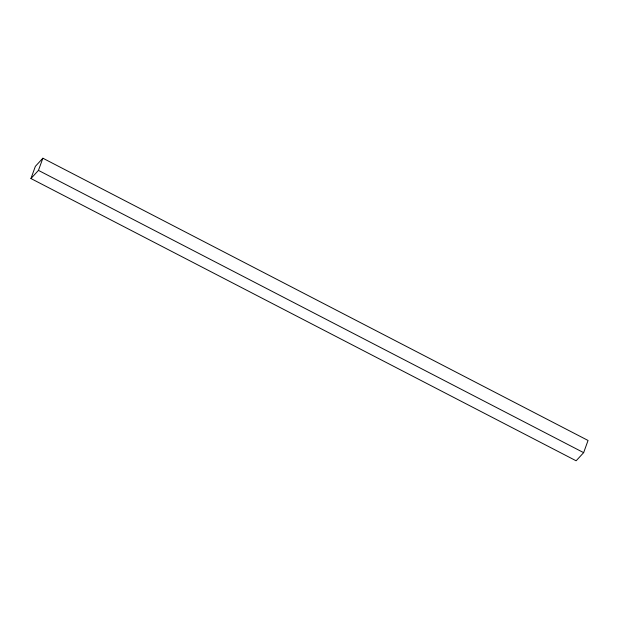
<?xml version="1.0" encoding="UTF-8"?>
<svg xmlns="http://www.w3.org/2000/svg" width="619" height="619" viewBox="0 0 619 619"><rect width="100%" height="100%" fill="white"/><g stroke="black" fill="none" stroke-linecap="round" stroke-linejoin="round"><path stroke-width="0.93" d="M30.95 178.535L35.36 166.349L42.866 158.209L588.05 440.465L583.64 452.651L576.134 460.791L30.95 178.535L38.455 170.387L42.866 158.209M38.455 170.387L583.64 452.651"/></g></svg>
